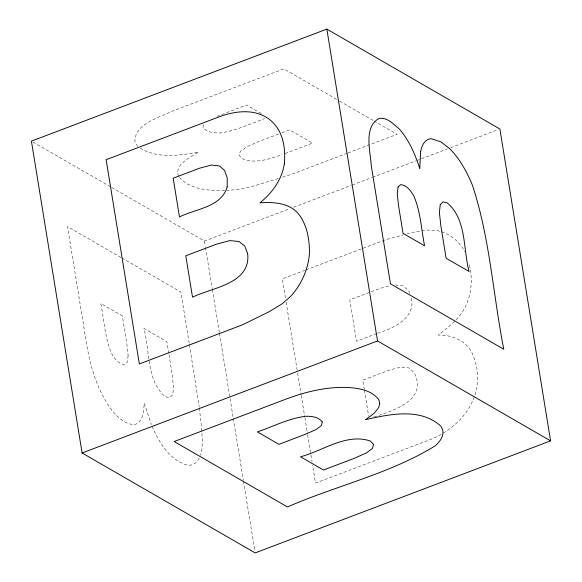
<?xml version="1.0" encoding="UTF-8"?>
<svg xmlns="http://www.w3.org/2000/svg" width="582" height="582" viewBox="0 0 582 582"><rect width="100%" height="100%" fill="white"/><g stroke="black" fill="none" stroke-linecap="round" stroke-linejoin="round"><path stroke-width="0.44" stroke-dasharray="2.91 2.18" d="M203.591 124.715L203.002 127.32C206.792 132.521 213.776 132.943 219.669 133.016C235.419 131.132 249.787 123.857 264.606 118.677M216.97 116.378L246.47 105L262.402 114.196M278.567 134.013L259.172 141.368L246.593 146.875L240.257 151.465L239.1 155.299L242.061 158.508C255.032 164.357 269.408 158.879 282.001 154.674M281.935 132.74L289.53 129.859L312.49 143.114L283.696 154.034M347.243 153.233L293.946 173.443L281.928 177.372M348.087 152.913L397.15 134.304L374.328 121.121M111.657 187.455L204.471 241.05L289.363 208.851M293.612 207.243L351.332 185.352M352.183 185.032L371.709 177.626M372.553 177.306L415.854 160.887M416.697 160.559L447.26 148.97M450.657 147.683L498.192 129.655M305.164 270.208L282.321 278.865L285.529 298.573M306.008 269.888L385.524 239.726L403.406 234.888M376.729 333.581L356.49 341.256L349.767 299.883L380.257 288.316L390.304 285.66M377.572 333.26C393.527 328.299 416.334 317.743 411.227 297.344M374.051 416.981C393.425 410.346 428.141 400.387 414.217 372.626L409.102 367.97L400.874 367.038L388.805 370.268L362.812 380.126L364.303 389.307M278.494 178.499L250.842 186.866L239.202 189.172A60.375 24.648 -9.2 0 1 226.929 190.365M406.811 233.971L412.769 232.356L426.475 230.043L436.558 230.436A60.375 49.295 -60 0 1 440.821 231.527M395.345 284.969L402.97 285.842L408.819 290.818L409.721 293.263M336.549 99.311L283.82 68.865L171.901 111.308C159.148 117.768 134.398 123.719 134.915 141.79L137.374 145.9L139.433 147.472M339.699 101.13L373.542 120.67M32.999 142.044L110.871 187.004M121.049 257.484L67.527 226.587L86.725 344.726C90.21 365.525 96.256 386.23 107.641 404.163C113.905 413.482 121.849 423.31 133.765 424.744C143.368 423.005 143.543 410.841 144.292 403.21L151.385 424.613M121.834 257.935L180.864 292.019L189.281 343.817M140.124 147.995C157.547 158.871 179.431 155.634 198.542 151.938C190.772 157.511 173.552 164.277 178.645 176.855M179.321 177.459L186.087 183.505L196.207 187.673A60.375 24.648 -9.2 0 0 226.071 190.409M152.113 426.25C158.93 442.509 169.413 459.969 187.375 465.163A60.375 24.648 69.2 0 0 200.15 456.077M469.354 264.905C472.562 278.145 471.82 292.761 466.022 305.266C460.347 318.128 448.969 326.582 438.29 335.087C451.414 334.796 465.105 340.121 471.696 352.03C476.869 363.714 479.466 376.474 476.585 389.118C471.151 413.86 450.679 432.368 427.428 440.661L315.517 483.104L312.607 465.193M364.434 390.136L368.675 416.217M286.111 302.16L297.467 372.029M297.613 372.924L301.105 394.421M301.25 395.316L304.742 416.821M304.888 417.716L307.507 433.837M307.652 434.732L312.025 461.606M204.471 241.05L205.351 246.426M205.497 247.321L212.197 288.541M212.343 289.436L219.334 332.453M219.479 333.348L233.164 417.585M233.309 418.48L243.363 480.31M243.509 481.212L254.865 551.11M189.426 344.704L199.255 407.153M168.744 353.245L166.859 341.627L143.9 328.372C150.011 350.619 146.14 379.944 165.084 396.655L169.675 397.79L172.614 394.945L173.545 387.241L172.09 373.811L168.889 354.14M199.357 408.033L201.619 428.352L202.391 441.483L201.801 450.17A60.375 24.648 69.2 0 1 200.441 455.313M441.658 231.803A60.375 49.295 -60 0 1 464.843 251.613M128.12 355.478L127.305 362.28L124.563 364.63C118.197 363.91 114.334 358.243 111.417 353.107C104.782 337.407 104.083 320.064 100.839 303.506L122.329 315.917L126.789 343.365L128.12 355.478"/><path stroke-width="0.87" d="M326.837 29.1L31.421 141.135L82.106 452.985L255.163 552.9L550.579 440.865L499.894 129.015L326.837 29.1L377.529 340.95L550.579 440.865M82.106 452.985L377.529 340.95M247.648 253.643C251.191 283.82 211.87 287.566 192.518 297.184L185.789 255.804L216.148 244.295L229.715 240.606L239.013 241.465L244.753 246.07L247.648 253.643M420.641 151.626L419.76 168.431C415.039 154.368 409.226 140.284 399.325 129.015C393.483 124.235 387.547 117.193 379.158 118.393C363.248 126.992 370.472 151.4 371.251 165.674L390.457 283.812L503.786 349.244C493.005 294.674 489.971 238.074 472.337 185.025A60.375 24.648 69.2 0 0 449.537 148.541L440.872 141.863L431.386 138.734C424.627 138.843 421.601 145.907 420.641 151.626M440.203 204.784L439.395 212.576L440.923 226.223L446.125 258.262L469.085 271.518C463.025 249.074 466.793 219.334 447.209 202.834L442.946 201.874L440.203 204.784M398.052 187.011L397.251 193.733L398.539 205.541L403.064 233.404L424.562 245.808C421.324 229.243 420.59 211.899 413.933 196.185C410.921 191.114 407.065 185.28 400.671 184.596L398.052 187.011M322.232 421.899L321.57 425.449L316.084 429.552L304.924 434.463L278.931 444.321L257.433 431.909C273.394 426.446 288.767 418.378 305.681 416.276C311.581 416.232 318.419 416.748 322.232 421.899M379.682 403.464L378.78 407.415L374.299 413.22L365.503 419.695C389.693 414.166 420.204 407.546 440.705 426.031A60.375 24.648 -9.2 0 1 434.936 446.023C389.482 473.915 336.047 485.694 287.501 506.966L174.163 441.527L286.075 399.085C305.834 391.701 326.786 386.586 348.007 387.481C359.21 388.245 371.687 390.209 378.897 399.812L379.682 403.464M284.322 163.971C281.877 179.663 272.15 193.042 259.987 202.82C273.824 201.918 289.741 202.689 299.039 214.591C307.354 225.729 309.631 240.162 309.42 253.774A60.375 49.295 -60 0 1 290.491 296.558L281.703 304.11L268.877 311.857L242.541 324.8L139.338 363.939L106.142 159.701L218.054 117.258C235.026 110.667 256.415 107.932 271.205 120.86C283.383 131.59 285.733 148.636 284.322 163.971M373.506 444.386L372.509 448.358L366.304 453.014L353.943 458.471L323.461 470.03L300.494 456.775C322.821 450.948 346.283 432.935 370.225 440.981L373.506 444.386M227.213 186.837C221.429 207.294 195.545 208.756 179.474 216.933L173.181 178.208L199.575 168.198L211.339 165.062L219.458 165.979L224.543 170.41L227.198 177.83L227.213 186.837"/></g></svg>
